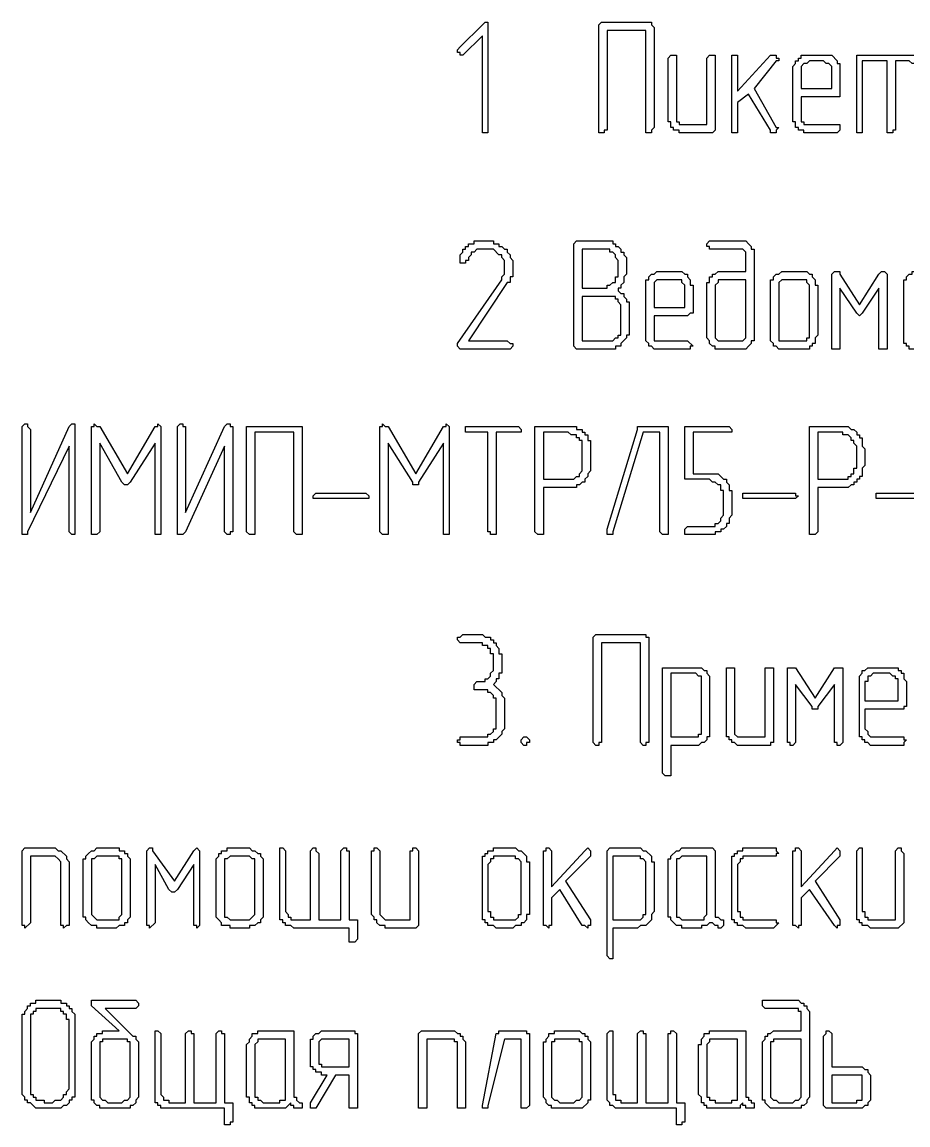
# Model space of a CAD drawing. Header units: millimetres. Extents: x 1 to 1188, y 1 to 840.
# Drawn here: x 1006.8 to 1027.09, y 73.35 to 98.62 of the extents above; entities that cross this region are included whole.
import ezdxf

# ---------------------------------------------------------------- set-up
doc = ezdxf.new("R2010")
doc.units = ezdxf.units.MM
doc.layers.add('GEOMETRY', color=7, linetype='Continuous')

msp = doc.modelspace()

# ---------------------------------------------------------------- linework, layer by layer
at = {"layer": 'GEOMETRY'}
for points in [[(1017.468, 96.209), (1017.468, 96.082), (1017.341, 96.082), (1017.341, 98.305), (1016.896, 97.86), (1016.832, 97.86), (1016.832, 97.923), (1016.769, 97.923), (1016.769, 97.988), (1016.832, 98.052), (1017.341, 98.559), (1017.404, 98.622), (1017.468, 98.622)], [(1021.278, 96.209), (1021.214, 96.146), (1021.214, 96.082), (1021.088, 96.082), (1021.088, 98.432), (1020.198, 98.432), (1020.198, 96.146), (1020.134, 96.146), (1020.134, 96.082), (1020.007, 96.082), (1020.007, 98.559), (1020.071, 98.622), (1021.214, 98.622), (1021.214, 98.559), (1021.278, 98.495)], [(1022.675, 96.209), (1022.675, 96.146), (1022.61, 96.082), (1021.848, 96.082), (1021.848, 96.146), (1021.722, 96.146), (1021.722, 96.209), (1021.658, 96.209), (1021.658, 96.336), (1021.595, 96.336), (1021.595, 97.797), (1021.658, 97.86), (1021.785, 97.86), (1021.785, 96.336), (1021.848, 96.336), (1021.848, 96.273), (1022.484, 96.273), (1022.484, 97.797), (1022.547, 97.86), (1022.675, 97.86)], [(1023.564, 97.098), (1024.071, 96.209), (1024.135, 96.209), (1024.071, 96.146), (1024.071, 96.082), (1023.944, 96.082), (1023.944, 96.146), (1023.436, 96.971), (1023.182, 96.781), (1023.182, 96.082), (1023.056, 96.082), (1023.056, 97.86), (1023.182, 97.86), (1023.182, 97.035), (1023.944, 97.86), (1024.071, 97.86), (1024.071, 97.797), (1024.135, 97.797), (1024.135, 97.733), (1024.071, 97.733)], [(1024.643, 96.908), (1024.643, 96.336), (1024.706, 96.336), (1024.706, 96.273), (1025.532, 96.273), (1025.532, 96.146), (1025.469, 96.082), (1024.706, 96.082), (1024.706, 96.146), (1024.58, 96.146), (1024.58, 96.209), (1024.516, 96.209), (1024.516, 96.336), (1024.453, 96.336), (1024.453, 97.606), (1024.516, 97.67), (1024.516, 97.733), (1024.58, 97.733), (1024.58, 97.797), (1024.643, 97.797), (1024.643, 97.86), (1025.342, 97.86), (1025.469, 97.733), (1025.469, 97.67), (1025.532, 97.67), (1025.532, 96.908)], [(1026.611, 97.733), (1026.04, 97.733), (1026.04, 96.082), (1025.914, 96.082), (1025.914, 97.86), (1027.31, 97.86), (1027.373, 97.797), (1027.438, 97.733), (1027.438, 97.67), (1027.501, 97.67), (1027.501, 96.082), (1027.373, 96.082), (1027.31, 96.146), (1027.31, 97.606), (1027.246, 97.67), (1027.183, 97.67), (1027.119, 97.733), (1026.802, 97.733), (1026.802, 96.146), (1026.739, 96.146), (1026.739, 96.082), (1026.611, 96.082)], [(1024.643, 97.098), (1025.342, 97.098), (1025.342, 97.606), (1025.278, 97.67), (1025.215, 97.67), (1025.152, 97.733), (1024.833, 97.733), (1024.77, 97.67), (1024.706, 97.67), (1024.643, 97.606)], [(1017.913, 91.13), (1016.832, 91.13), (1016.769, 91.193), (1016.769, 91.256), (1017.785, 92.717), (1017.785, 92.781), (1017.848, 92.844), (1017.848, 93.161), (1017.785, 93.226), (1017.785, 93.289), (1017.721, 93.289), (1017.594, 93.416), (1017.214, 93.416), (1017.151, 93.352), (1017.086, 93.352), (1017.086, 93.289), (1017.023, 93.226), (1017.023, 93.161), (1016.959, 93.161), (1016.959, 93.098), (1016.832, 93.098), (1016.832, 93.289), (1016.896, 93.352), (1016.896, 93.416), (1016.959, 93.416), (1016.959, 93.479), (1017.023, 93.479), (1017.023, 93.543), (1017.151, 93.543), (1017.151, 93.606), (1017.594, 93.606), (1017.594, 93.543), (1017.721, 93.543), (1017.721, 93.479), (1017.785, 93.479), (1017.848, 93.416), (1017.913, 93.416), (1017.913, 93.352), (1017.976, 93.289), (1017.976, 93.226), (1018.039, 93.161), (1018.039, 92.781), (1017.976, 92.781), (1017.976, 92.654), (1017.913, 92.654), (1017.023, 91.32), (1017.913, 91.32), (1017.976, 91.256), (1018.039, 91.256), (1018.039, 91.193), (1017.976, 91.13)], [(1019.564, 91.13), (1019.5, 91.13), (1019.435, 91.193), (1019.435, 93.543), (1019.5, 93.606), (1020.326, 93.606), (1020.326, 93.543), (1020.389, 93.543), (1020.389, 93.479), (1020.452, 93.479), (1020.516, 93.416), (1020.516, 93.352), (1020.579, 93.352), (1020.579, 93.289), (1020.643, 93.226), (1020.643, 92.844), (1020.579, 92.781), (1020.579, 92.654), (1020.516, 92.59), (1020.516, 92.527), (1020.452, 92.527), (1020.452, 92.464), (1020.516, 92.4), (1020.579, 92.4), (1020.579, 92.335), (1020.643, 92.272), (1020.643, 92.209), (1020.706, 92.209), (1020.706, 91.447), (1020.643, 91.447), (1020.643, 91.383), (1020.516, 91.256), (1020.516, 91.193), (1020.389, 91.193), (1020.389, 91.13)], [(1023.373, 92.907), (1023.373, 93.352), (1023.309, 93.416), (1022.547, 93.416), (1022.547, 93.479), (1022.484, 93.479), (1022.484, 93.543), (1022.547, 93.606), (1023.373, 93.606), (1023.436, 93.543), (1023.501, 93.479), (1023.501, 93.416), (1023.564, 93.416), (1023.564, 91.32), (1023.501, 91.32), (1023.501, 91.256), (1023.436, 91.193), (1023.373, 91.13), (1022.675, 91.13), (1022.675, 91.193), (1022.61, 91.193), (1022.547, 91.256), (1022.547, 91.32), (1022.484, 91.383), (1022.484, 92.654), (1022.547, 92.654), (1022.547, 92.781), (1022.61, 92.781), (1022.61, 92.844), (1022.675, 92.844), (1022.739, 92.907)], [(1019.627, 92.527), (1020.198, 92.527), (1020.198, 92.59), (1020.261, 92.59), (1020.326, 92.654), (1020.389, 92.654), (1020.389, 92.781), (1020.452, 92.781), (1020.452, 93.161), (1020.389, 93.226), (1020.389, 93.289), (1020.326, 93.352), (1020.261, 93.352), (1020.261, 93.416), (1019.627, 93.416)], [(1021.278, 91.892), (1021.278, 91.32), (1022.04, 91.32), (1022.167, 91.193), (1022.103, 91.193), (1022.103, 91.13), (1021.278, 91.13), (1021.214, 91.193), (1021.151, 91.193), (1021.151, 91.256), (1021.088, 91.32), (1021.088, 92.717), (1021.151, 92.717), (1021.151, 92.781), (1021.214, 92.844), (1021.278, 92.844), (1021.341, 92.907), (1021.913, 92.907), (1021.977, 92.844), (1022.04, 92.844), (1022.04, 92.781), (1022.103, 92.717), (1022.103, 92.59), (1022.167, 92.59), (1022.167, 91.955), (1022.103, 91.955), (1022.04, 91.892)], [(1025.023, 91.447), (1024.96, 91.383), (1024.96, 91.256), (1024.897, 91.256), (1024.897, 91.193), (1024.833, 91.193), (1024.833, 91.13), (1024.135, 91.13), (1024.071, 91.193), (1024.008, 91.193), (1024.008, 91.256), (1023.944, 91.32), (1023.944, 92.717), (1024.008, 92.717), (1024.008, 92.781), (1024.071, 92.844), (1024.135, 92.844), (1024.198, 92.907), (1024.77, 92.907), (1024.833, 92.844), (1024.897, 92.844), (1024.897, 92.781), (1024.96, 92.717), (1024.96, 92.59), (1025.023, 92.59)], [(1026.611, 91.193), (1026.611, 91.13), (1026.421, 91.13), (1026.421, 92.527), (1026.04, 91.955), (1025.977, 91.892), (1025.914, 91.955), (1025.532, 92.527), (1025.532, 91.13), (1025.342, 91.13), (1025.342, 92.844), (1025.405, 92.907), (1025.532, 92.907), (1025.532, 92.844), (1025.977, 92.145), (1026.421, 92.844), (1026.484, 92.907), (1026.548, 92.907), (1026.611, 92.844)], [(1028.008, 91.447), (1028.008, 91.32), (1027.945, 91.256), (1027.945, 91.193), (1027.881, 91.193), (1027.818, 91.13), (1027.119, 91.13), (1027.119, 91.193), (1027.056, 91.193), (1027.056, 91.256), (1026.993, 91.256), (1026.993, 92.717), (1027.056, 92.717), (1027.056, 92.781), (1027.119, 92.844), (1027.183, 92.844), (1027.183, 92.907), (1027.818, 92.907), (1027.818, 92.844), (1027.881, 92.844), (1027.945, 92.781), (1027.945, 92.717), (1028.008, 92.717)], [(1021.278, 92.082), (1021.977, 92.082), (1021.977, 92.59), (1021.913, 92.654), (1021.913, 92.717), (1021.341, 92.717), (1021.278, 92.654)], [(1023.373, 92.717), (1022.739, 92.717), (1022.739, 92.654), (1022.675, 92.59), (1022.675, 91.383), (1022.739, 91.32), (1023.309, 91.32), (1023.373, 91.383)], [(1024.833, 91.447), (1024.833, 92.59), (1024.77, 92.654), (1024.77, 92.717), (1024.198, 92.717), (1024.135, 92.654), (1024.135, 91.32), (1024.77, 91.32), (1024.77, 91.383), (1024.833, 91.383)], [(1019.627, 91.32), (1020.326, 91.32), (1020.389, 91.383), (1020.452, 91.383), (1020.452, 91.447), (1020.516, 91.447), (1020.516, 92.145), (1020.452, 92.209), (1020.452, 92.272), (1020.389, 92.272), (1020.389, 92.335), (1019.627, 92.335)], [(1008.006, 87.002), (1008.006, 86.876), (1007.943, 86.876), (1007.879, 86.939), (1007.879, 88.907), (1006.927, 86.939), (1006.927, 86.876), (1006.8, 86.876), (1006.8, 89.352), (1006.864, 89.415), (1006.927, 89.415), (1006.927, 89.352), (1006.99, 89.289), (1006.99, 87.383), (1007.879, 89.352), (1007.943, 89.415), (1008.006, 89.415)], [(1009.975, 86.939), (1009.975, 86.876), (1009.847, 86.876), (1009.847, 88.97), (1009.277, 88.081), (1009.213, 88.018), (1009.148, 88.018), (1009.085, 88.081), (1008.578, 88.97), (1008.578, 86.939), (1008.514, 86.876), (1008.388, 86.876), (1008.388, 89.352), (1008.451, 89.352), (1008.451, 89.415), (1008.514, 89.352), (1008.578, 89.352), (1009.213, 88.272), (1009.847, 89.352), (1009.91, 89.352), (1009.91, 89.415), (1009.975, 89.352)], [(1011.626, 87.002), (1011.626, 86.939), (1011.563, 86.939), (1011.563, 86.876), (1011.498, 86.876), (1011.435, 86.939), (1011.435, 88.907), (1010.546, 86.939), (1010.482, 86.876), (1010.356, 86.876), (1010.356, 89.352), (1010.419, 89.415), (1010.482, 89.415), (1010.482, 89.352), (1010.546, 89.352), (1010.546, 87.383), (1011.435, 89.352), (1011.498, 89.415), (1011.563, 89.415), (1011.563, 89.352), (1011.626, 89.352)], [(1013.214, 86.939), (1013.214, 86.876), (1013.085, 86.876), (1013.022, 86.939), (1013.022, 89.225), (1012.133, 89.225), (1012.133, 86.876), (1012.006, 86.876), (1011.943, 86.939), (1011.943, 89.352), (1013.214, 89.352)], [(1016.579, 86.939), (1016.579, 86.876), (1016.452, 86.876), (1016.452, 88.97), (1015.88, 88.081), (1015.88, 88.018), (1015.753, 88.018), (1015.753, 88.081), (1015.181, 88.97), (1015.181, 86.876), (1015.055, 86.876), (1014.991, 86.939), (1014.991, 89.352), (1015.055, 89.352), (1015.055, 89.415), (1015.118, 89.352), (1015.181, 89.352), (1015.817, 88.272), (1016.452, 89.352), (1016.515, 89.352), (1016.515, 89.415), (1016.579, 89.352)], [(1017.468, 89.225), (1016.959, 89.225), (1016.959, 89.352), (1018.166, 89.352), (1018.23, 89.289), (1018.23, 89.225), (1017.658, 89.225), (1017.658, 86.876), (1017.531, 86.876), (1017.531, 86.939), (1017.468, 86.939)], [(1018.738, 87.955), (1018.738, 86.876), (1018.61, 86.876), (1018.547, 86.939), (1018.547, 89.352), (1019.5, 89.352), (1019.5, 89.289), (1019.627, 89.289), (1019.627, 89.225), (1019.69, 89.225), (1019.69, 89.16), (1019.754, 89.16), (1019.754, 89.034), (1019.817, 89.034), (1019.817, 88.335), (1019.754, 88.272), (1019.754, 88.208), (1019.69, 88.145), (1019.69, 88.081), (1019.627, 88.081), (1019.564, 88.018), (1019.5, 88.018), (1019.5, 87.955)], [(1018.738, 88.145), (1019.435, 88.145), (1019.5, 88.208), (1019.564, 88.208), (1019.564, 88.272), (1019.627, 88.335), (1019.627, 89.034), (1019.564, 89.034), (1019.564, 89.097), (1019.5, 89.097), (1019.5, 89.16), (1019.372, 89.16), (1019.309, 89.225), (1018.738, 89.225)], [(1021.595, 86.939), (1021.595, 86.876), (1021.468, 86.876), (1021.405, 86.939), (1021.405, 89.225), (1021.023, 89.225), (1020.326, 86.939), (1020.326, 86.876), (1020.198, 86.876), (1020.198, 87.002), (1020.896, 89.289), (1020.896, 89.352), (1021.595, 89.352)], [(1023.056, 87.383), (1023.056, 87.319), (1022.992, 87.256), (1022.992, 87.129), (1022.929, 87.129), (1022.929, 87.066), (1022.865, 87.002), (1022.802, 87.002), (1022.802, 86.939), (1022.675, 86.939), (1022.675, 86.876), (1021.977, 86.876), (1021.977, 87.002), (1022.04, 87.066), (1022.675, 87.066), (1022.675, 87.129), (1022.739, 87.129), (1022.802, 87.193), (1022.802, 87.256), (1022.865, 87.319), (1022.865, 87.891), (1022.802, 87.891), (1022.802, 88.018), (1022.739, 88.018), (1022.675, 88.081), (1022.61, 88.081), (1022.547, 88.145), (1021.977, 88.145), (1021.977, 89.352), (1022.992, 89.352), (1023.056, 89.289), (1023.056, 89.225), (1022.167, 89.225), (1022.167, 88.272), (1022.739, 88.272), (1022.865, 88.145), (1022.929, 88.145), (1022.929, 88.081), (1022.992, 88.018), (1022.992, 87.891), (1023.056, 87.891)], [(1025.023, 87.955), (1025.023, 86.939), (1024.96, 86.876), (1024.833, 86.876), (1024.833, 89.352), (1025.722, 89.352), (1025.785, 89.289), (1025.85, 89.289), (1025.914, 89.225), (1025.914, 89.16), (1025.977, 89.16), (1025.977, 89.097), (1026.04, 89.097), (1026.04, 88.907), (1026.104, 88.844), (1026.104, 88.463), (1026.04, 88.398), (1026.04, 88.208), (1025.977, 88.208), (1025.977, 88.145), (1025.914, 88.145), (1025.914, 88.081), (1025.85, 88.081), (1025.85, 88.018), (1025.785, 88.018), (1025.722, 87.955)], [(1025.023, 88.145), (1025.722, 88.145), (1025.722, 88.208), (1025.785, 88.208), (1025.785, 88.272), (1025.85, 88.272), (1025.85, 88.398), (1025.914, 88.398), (1025.914, 88.907), (1025.85, 88.97), (1025.85, 89.034), (1025.785, 89.034), (1025.785, 89.097), (1025.722, 89.16), (1025.595, 89.16), (1025.595, 89.225), (1025.023, 89.225)], [(1014.61, 87.701), (1013.467, 87.701), (1013.467, 87.764), (1013.531, 87.828), (1014.673, 87.828), (1014.738, 87.764), (1014.738, 87.701)], [(1024.453, 87.701), (1023.309, 87.701), (1023.309, 87.828), (1024.516, 87.828), (1024.516, 87.764), (1024.58, 87.764), (1024.516, 87.701)], [(1027.501, 87.701), (1026.357, 87.701), (1026.357, 87.828), (1027.564, 87.828), (1027.564, 87.701)], [(1017.594, 83.446), (1017.785, 83.256), (1017.785, 83.192), (1017.848, 83.129), (1017.848, 82.43), (1017.785, 82.367), (1017.785, 82.303), (1017.658, 82.177), (1017.594, 82.177), (1017.594, 82.113), (1017.468, 82.113), (1017.468, 82.048), (1016.832, 82.048), (1016.832, 82.113), (1016.769, 82.113), (1016.769, 82.177), (1016.832, 82.177), (1016.832, 82.24), (1017.468, 82.24), (1017.468, 82.303), (1017.531, 82.303), (1017.594, 82.367), (1017.594, 82.43), (1017.658, 82.43), (1017.658, 83.129), (1017.594, 83.129), (1017.594, 83.192), (1017.531, 83.256), (1017.468, 83.256), (1017.468, 83.319), (1017.151, 83.319), (1017.151, 83.446), (1017.214, 83.509), (1017.404, 83.509), (1017.404, 83.573), (1017.468, 83.573), (1017.531, 83.636), (1017.531, 83.701), (1017.594, 83.764), (1017.594, 84.144), (1017.531, 84.144), (1017.531, 84.271), (1017.468, 84.271), (1017.468, 84.335), (1017.341, 84.335), (1017.341, 84.398), (1016.832, 84.398), (1016.769, 84.463), (1016.769, 84.526), (1016.832, 84.526), (1016.896, 84.589), (1017.341, 84.589), (1017.404, 84.526), (1017.531, 84.526), (1017.531, 84.463), (1017.594, 84.463), (1017.594, 84.398), (1017.658, 84.398), (1017.658, 84.335), (1017.721, 84.271), (1017.721, 84.144), (1017.785, 84.144), (1017.785, 83.701), (1017.721, 83.701), (1017.721, 83.573), (1017.658, 83.573), (1017.658, 83.509)], [(1021.151, 82.177), (1021.151, 82.113), (1021.088, 82.113), (1021.088, 82.048), (1021.023, 82.048), (1020.96, 82.113), (1020.96, 84.398), (1020.071, 84.398), (1020.071, 82.113), (1020.007, 82.113), (1020.007, 82.048), (1019.944, 82.048), (1019.881, 82.113), (1019.881, 84.526), (1019.944, 84.589), (1021.088, 84.589), (1021.088, 84.526), (1021.151, 84.526)], [(1021.658, 82.048), (1021.658, 81.351), (1021.531, 81.351), (1021.468, 81.414), (1021.468, 83.827), (1022.357, 83.827), (1022.42, 83.764), (1022.484, 83.764), (1022.484, 83.701), (1022.547, 83.636), (1022.547, 82.24), (1022.484, 82.24), (1022.484, 82.177), (1022.42, 82.113), (1022.357, 82.113), (1022.294, 82.048)], [(1021.658, 82.24), (1022.294, 82.24), (1022.294, 82.303), (1022.357, 82.303), (1022.357, 83.636), (1022.294, 83.636), (1022.23, 83.701), (1021.658, 83.701)], [(1024.008, 82.177), (1024.008, 82.113), (1023.944, 82.113), (1023.944, 82.048), (1023.182, 82.048), (1023.119, 82.113), (1023.056, 82.113), (1023.056, 82.177), (1022.992, 82.177), (1022.992, 82.24), (1022.929, 82.24), (1022.929, 83.827), (1023.119, 83.827), (1023.119, 82.303), (1023.182, 82.24), (1023.818, 82.24), (1023.818, 83.827), (1024.008, 83.827)], [(1025.595, 82.177), (1025.595, 82.113), (1025.532, 82.048), (1025.469, 82.048), (1025.469, 82.113), (1025.405, 82.113), (1025.405, 83.446), (1025.023, 82.939), (1025.023, 82.875), (1024.897, 82.875), (1024.897, 82.939), (1024.516, 83.446), (1024.516, 82.113), (1024.453, 82.048), (1024.389, 82.048), (1024.389, 82.113), (1024.326, 82.113), (1024.326, 83.827), (1024.516, 83.827), (1024.96, 83.129), (1025.405, 83.827), (1025.595, 83.827)], [(1026.104, 82.875), (1026.104, 82.43), (1026.167, 82.367), (1026.167, 82.303), (1026.231, 82.24), (1026.993, 82.24), (1026.993, 82.177), (1027.056, 82.177), (1026.993, 82.113), (1026.993, 82.048), (1026.231, 82.048), (1026.167, 82.113), (1026.104, 82.113), (1026.104, 82.177), (1026.04, 82.177), (1026.04, 82.24), (1025.977, 82.24), (1025.977, 83.636), (1026.04, 83.701), (1026.04, 83.764), (1026.104, 83.764), (1026.167, 83.827), (1026.866, 83.827), (1026.866, 83.764), (1026.929, 83.764), (1026.929, 83.701), (1026.993, 83.701), (1026.993, 83.573), (1027.056, 83.509), (1027.056, 82.939), (1026.993, 82.939), (1026.993, 82.875)], [(1026.104, 83.065), (1026.866, 83.065), (1026.866, 83.573), (1026.802, 83.573), (1026.802, 83.636), (1026.739, 83.636), (1026.676, 83.701), (1026.294, 83.701), (1026.231, 83.636), (1026.167, 83.636), (1026.167, 83.509), (1026.104, 83.509)], [(1018.293, 82.24), (1018.356, 82.24), (1018.42, 82.177), (1018.42, 82.113), (1018.356, 82.113), (1018.356, 82.048), (1018.293, 82.048), (1018.23, 82.113), (1018.23, 82.177)], [(1007.879, 77.985), (1007.879, 77.921), (1007.816, 77.921), (1007.752, 77.858), (1007.752, 77.921), (1007.689, 77.921), (1007.689, 79.382), (1007.626, 79.445), (1007.561, 79.509), (1006.99, 79.509), (1006.99, 77.985), (1006.864, 77.858), (1006.864, 77.921), (1006.8, 77.921), (1006.8, 79.635), (1006.864, 79.7), (1007.561, 79.7), (1007.626, 79.635), (1007.689, 79.635), (1007.816, 79.509), (1007.816, 79.445), (1007.879, 79.382)], [(1009.277, 78.239), (1009.277, 78.113), (1009.213, 78.048), (1009.213, 77.985), (1009.148, 77.985), (1009.148, 77.921), (1009.022, 77.921), (1008.958, 77.858), (1008.514, 77.858), (1008.514, 77.921), (1008.388, 77.921), (1008.323, 77.985), (1008.26, 78.048), (1008.26, 78.113), (1008.196, 78.113), (1008.196, 79.445), (1008.26, 79.445), (1008.26, 79.509), (1008.323, 79.572), (1008.388, 79.635), (1008.451, 79.635), (1008.514, 79.7), (1009.022, 79.7), (1009.022, 79.635), (1009.148, 79.635), (1009.148, 79.572), (1009.213, 79.572), (1009.213, 79.509), (1009.277, 79.445)], [(1010.864, 77.985), (1010.864, 77.921), (1010.801, 77.858), (1010.801, 77.921), (1010.736, 77.921), (1010.736, 79.319), (1010.356, 78.747), (1010.292, 78.683), (1010.229, 78.683), (1010.165, 78.747), (1009.847, 79.319), (1009.847, 77.985), (1009.72, 77.858), (1009.72, 77.921), (1009.657, 77.921), (1009.657, 79.635), (1009.72, 79.7), (1009.784, 79.7), (1009.784, 79.635), (1010.292, 78.938), (1010.736, 79.635), (1010.801, 79.7), (1010.864, 79.635)], [(1012.323, 78.239), (1012.323, 78.113), (1012.26, 78.048), (1012.26, 77.985), (1012.197, 77.985), (1012.133, 77.921), (1012.006, 77.921), (1012.006, 77.858), (1011.563, 77.858), (1011.563, 77.921), (1011.371, 77.921), (1011.371, 77.985), (1011.308, 78.048), (1011.244, 78.113), (1011.244, 79.445), (1011.308, 79.509), (1011.308, 79.572), (1011.371, 79.572), (1011.371, 79.635), (1011.498, 79.635), (1011.498, 79.7), (1012.006, 79.7), (1012.07, 79.635), (1012.133, 79.635), (1012.197, 79.572), (1012.26, 79.572), (1012.26, 79.509), (1012.323, 79.445)], [(1013.404, 78.048), (1013.404, 79.635), (1013.467, 79.7), (1013.531, 79.7), (1013.531, 79.635), (1013.594, 79.572), (1013.594, 78.048), (1014.102, 78.048), (1014.102, 79.635), (1014.166, 79.7), (1014.229, 79.7), (1014.229, 79.635), (1014.293, 79.635), (1014.293, 78.048), (1014.483, 78.048), (1014.483, 77.604), (1014.419, 77.541), (1014.293, 77.541), (1014.293, 77.858), (1013.022, 77.858), (1012.959, 77.921), (1012.832, 77.921), (1012.832, 77.985), (1012.769, 77.985), (1012.769, 78.048), (1012.705, 78.048), (1012.705, 79.7), (1012.769, 79.7), (1012.832, 79.635), (1012.832, 78.239), (1012.895, 78.176), (1012.895, 78.113), (1012.959, 78.113), (1012.959, 78.048)], [(1015.88, 77.985), (1015.88, 77.921), (1015.817, 77.858), (1015.118, 77.858), (1015.118, 77.921), (1014.991, 77.921), (1014.928, 77.985), (1014.928, 78.048), (1014.864, 78.048), (1014.864, 78.113), (1014.801, 78.176), (1014.801, 79.635), (1014.864, 79.635), (1014.864, 79.7), (1014.928, 79.7), (1014.991, 79.635), (1014.991, 78.176), (1015.055, 78.113), (1015.118, 78.048), (1015.69, 78.048), (1015.69, 79.635), (1015.753, 79.635), (1015.753, 79.7), (1015.817, 79.7), (1015.88, 79.635)], [(1018.42, 78.239), (1018.42, 78.176), (1018.356, 78.176), (1018.356, 78.048), (1018.293, 77.985), (1018.23, 77.985), (1018.23, 77.921), (1018.103, 77.921), (1018.039, 77.858), (1017.658, 77.858), (1017.594, 77.921), (1017.468, 77.921), (1017.468, 77.985), (1017.404, 77.985), (1017.404, 78.048), (1017.341, 78.048), (1017.341, 79.509), (1017.404, 79.509), (1017.404, 79.572), (1017.468, 79.572), (1017.468, 79.635), (1017.594, 79.635), (1017.594, 79.7), (1018.103, 79.7), (1018.166, 79.635), (1018.23, 79.635), (1018.356, 79.509), (1018.356, 79.382), (1018.42, 79.382)], [(1019.245, 78.938), (1019.817, 78.048), (1019.817, 77.921), (1019.754, 77.921), (1019.754, 77.858), (1019.69, 77.921), (1019.627, 77.921), (1019.119, 78.747), (1018.928, 78.556), (1018.928, 77.921), (1018.865, 77.921), (1018.865, 77.858), (1018.802, 77.921), (1018.738, 77.921), (1018.738, 79.635), (1018.802, 79.635), (1018.802, 79.7), (1018.865, 79.7), (1018.928, 79.635), (1018.928, 78.81), (1019.69, 79.635), (1019.754, 79.7), (1019.817, 79.635), (1019.817, 79.509)], [(1020.326, 77.858), (1020.326, 77.159), (1020.261, 77.159), (1020.198, 77.223), (1020.198, 79.635), (1020.261, 79.7), (1020.96, 79.7), (1021.023, 79.635), (1021.088, 79.635), (1021.214, 79.509), (1021.214, 79.382), (1021.278, 79.382), (1021.278, 78.239), (1021.214, 78.176), (1021.214, 78.048), (1021.088, 77.921), (1020.96, 77.921), (1020.896, 77.858)], [(1022.802, 78.048), (1022.865, 78.048), (1022.865, 77.921), (1022.802, 77.858), (1022.739, 77.858), (1022.739, 77.921), (1022.675, 77.921), (1022.61, 77.985), (1022.547, 77.985), (1022.484, 77.921), (1022.357, 77.921), (1022.357, 77.858), (1021.913, 77.858), (1021.913, 77.921), (1021.785, 77.921), (1021.658, 78.048), (1021.658, 78.113), (1021.595, 78.113), (1021.595, 79.445), (1021.658, 79.445), (1021.658, 79.509), (1021.785, 79.635), (1021.848, 79.635), (1021.913, 79.7), (1022.61, 79.7), (1022.675, 79.635), (1022.675, 78.113), (1022.739, 78.113)], [(1024.008, 77.858), (1023.373, 77.858), (1023.309, 77.921), (1023.182, 77.921), (1023.182, 77.985), (1023.119, 77.985), (1023.119, 78.048), (1023.056, 78.048), (1023.056, 79.509), (1023.119, 79.509), (1023.119, 79.572), (1023.182, 79.572), (1023.182, 79.635), (1023.309, 79.635), (1023.309, 79.7), (1024.071, 79.7), (1024.071, 79.635), (1024.135, 79.572), (1024.071, 79.572), (1024.071, 79.509), (1023.309, 79.509), (1023.309, 79.445), (1023.246, 79.445), (1023.246, 79.382), (1023.182, 79.319), (1023.182, 78.239), (1023.246, 78.239), (1023.246, 78.113), (1023.309, 78.113), (1023.309, 78.048), (1024.071, 78.048), (1024.071, 77.985), (1024.135, 77.985)], [(1024.96, 78.938), (1025.532, 78.048), (1025.532, 77.921), (1025.469, 77.921), (1025.469, 77.858), (1025.405, 77.921), (1024.833, 78.747), (1024.643, 78.556), (1024.643, 77.921), (1024.58, 77.921), (1024.58, 77.858), (1024.516, 77.921), (1024.453, 77.921), (1024.453, 79.635), (1024.516, 79.635), (1024.516, 79.7), (1024.58, 79.7), (1024.643, 79.635), (1024.643, 78.81), (1025.405, 79.635), (1025.469, 79.7), (1025.532, 79.635), (1025.532, 79.509)], [(1026.993, 77.985), (1026.866, 77.858), (1026.231, 77.858), (1026.167, 77.921), (1026.04, 77.921), (1026.04, 77.985), (1025.977, 77.985), (1025.977, 78.048), (1025.914, 78.048), (1025.914, 79.635), (1025.977, 79.7), (1026.04, 79.7), (1026.04, 78.239), (1026.104, 78.239), (1026.104, 78.113), (1026.167, 78.113), (1026.167, 78.048), (1026.802, 78.048), (1026.802, 79.635), (1026.866, 79.7), (1026.929, 79.7), (1026.929, 79.635), (1026.993, 79.572)], [(1009.085, 78.239), (1009.085, 79.445), (1009.022, 79.445), (1009.022, 79.509), (1008.514, 79.509), (1008.451, 79.445), (1008.388, 79.445), (1008.388, 78.176), (1008.451, 78.113), (1008.514, 78.048), (1009.022, 78.048), (1009.022, 78.113), (1009.085, 78.176)], [(1012.133, 78.239), (1012.133, 79.445), (1012.07, 79.445), (1012.006, 79.509), (1011.563, 79.509), (1011.498, 79.445), (1011.435, 79.445), (1011.435, 78.113), (1011.498, 78.113), (1011.563, 78.048), (1012.006, 78.048), (1012.07, 78.113), (1012.133, 78.176)], [(1018.23, 78.239), (1018.23, 79.382), (1018.166, 79.445), (1018.103, 79.445), (1018.103, 79.509), (1017.594, 79.509), (1017.594, 79.445), (1017.531, 79.445), (1017.531, 79.382), (1017.468, 79.319), (1017.468, 78.239), (1017.531, 78.239), (1017.531, 78.113), (1017.594, 78.113), (1017.594, 78.048), (1018.103, 78.048), (1018.166, 78.113), (1018.166, 78.176), (1018.23, 78.176)], [(1020.326, 78.048), (1020.96, 78.048), (1021.023, 78.113), (1021.023, 78.176), (1021.088, 78.176), (1021.088, 79.382), (1021.023, 79.445), (1020.96, 79.445), (1020.96, 79.509), (1020.326, 79.509)], [(1022.484, 78.239), (1022.484, 79.509), (1021.913, 79.509), (1021.848, 79.445), (1021.785, 79.445), (1021.785, 78.113), (1021.848, 78.113), (1021.913, 78.048), (1022.42, 78.048), (1022.42, 78.113), (1022.484, 78.176)], [(1008.006, 74.239), (1008.006, 73.984), (1007.943, 73.984), (1007.943, 73.921), (1007.879, 73.921), (1007.879, 73.857), (1007.816, 73.794), (1007.752, 73.794), (1007.689, 73.731), (1007.117, 73.731), (1006.99, 73.857), (1006.927, 73.857), (1006.927, 73.921), (1006.864, 73.921), (1006.864, 73.984), (1006.8, 74.048), (1006.8, 75.89), (1006.864, 75.89), (1006.864, 75.953), (1006.927, 76.017), (1006.927, 76.08), (1006.99, 76.08), (1006.99, 76.144), (1007.117, 76.144), (1007.117, 76.207), (1007.689, 76.207), (1007.689, 76.144), (1007.816, 76.144), (1007.816, 76.08), (1007.879, 76.08), (1007.879, 76.017), (1007.943, 76.017), (1007.943, 75.953), (1008.006, 75.89)], [(1009.34, 75.381), (1009.403, 75.381), (1009.403, 75.318), (1009.467, 75.255), (1009.467, 73.984), (1009.403, 73.921), (1009.403, 73.857), (1009.34, 73.794), (1009.277, 73.794), (1009.277, 73.731), (1008.578, 73.731), (1008.578, 73.794), (1008.514, 73.794), (1008.451, 73.857), (1008.451, 73.921), (1008.388, 73.921), (1008.388, 75.255), (1008.451, 75.318), (1008.451, 75.381), (1008.514, 75.381), (1008.514, 75.445), (1008.641, 75.445), (1008.641, 75.508), (1009.022, 75.508), (1008.388, 76.08), (1008.388, 76.207), (1009.403, 76.207), (1009.467, 76.144), (1009.467, 76.08), (1009.403, 76.017), (1008.705, 76.017)], [(1024.643, 75.508), (1024.643, 75.953), (1024.58, 75.953), (1024.58, 76.017), (1023.818, 76.017), (1023.754, 76.08), (1023.754, 76.207), (1024.58, 76.207), (1024.643, 76.144), (1024.706, 76.144), (1024.706, 76.08), (1024.77, 76.08), (1024.77, 76.017), (1024.833, 75.953), (1024.833, 73.984), (1024.77, 73.921), (1024.77, 73.857), (1024.706, 73.794), (1024.643, 73.794), (1024.643, 73.731), (1023.944, 73.731), (1023.818, 73.857), (1023.818, 73.921), (1023.754, 73.921), (1023.754, 75.255), (1023.818, 75.318), (1023.818, 75.381), (1023.881, 75.381), (1023.881, 75.445), (1023.944, 75.445), (1024.008, 75.508)], [(1007.879, 74.239), (1007.879, 75.763), (1007.816, 75.763), (1007.816, 75.89), (1007.752, 75.89), (1007.752, 75.953), (1007.689, 75.953), (1007.689, 76.017), (1007.117, 76.017), (1007.117, 75.953), (1007.054, 75.953), (1007.054, 75.89), (1006.99, 75.89), (1006.99, 74.048), (1007.054, 74.048), (1007.054, 73.984), (1007.117, 73.984), (1007.117, 73.921), (1007.307, 73.921), (1007.307, 73.857), (1007.498, 73.857), (1007.561, 73.921), (1007.689, 73.921), (1007.752, 73.984), (1007.752, 74.048), (1007.816, 74.048), (1007.816, 74.111), (1007.879, 74.176)], [(1009.277, 74.048), (1009.277, 75.255), (1009.213, 75.255), (1009.213, 75.318), (1008.641, 75.318), (1008.641, 75.255), (1008.578, 75.255), (1008.578, 73.984), (1008.641, 73.921), (1008.705, 73.921), (1008.768, 73.857), (1009.085, 73.857), (1009.148, 73.921), (1009.213, 73.921), (1009.277, 73.984)], [(1010.546, 73.857), (1010.546, 75.445), (1010.609, 75.508), (1010.673, 75.508), (1010.673, 75.445), (1010.736, 75.445), (1010.736, 73.857), (1011.244, 73.857), (1011.244, 75.445), (1011.308, 75.508), (1011.371, 75.508), (1011.371, 75.445), (1011.435, 75.445), (1011.435, 73.857), (1011.626, 73.857), (1011.626, 73.414), (1011.563, 73.414), (1011.563, 73.35), (1011.435, 73.35), (1011.435, 73.731), (1009.975, 73.731), (1009.975, 73.794), (1009.91, 73.794), (1009.91, 73.857), (1009.847, 73.857), (1009.847, 75.508), (1009.91, 75.508), (1009.975, 75.445), (1009.975, 74.048), (1010.039, 73.984), (1010.039, 73.921), (1010.165, 73.921), (1010.165, 73.857)], [(1013.15, 73.857), (1013.214, 73.857), (1013.214, 73.731), (1013.022, 73.731), (1013.022, 73.794), (1012.959, 73.794), (1012.959, 73.857), (1012.832, 73.731), (1012.133, 73.731), (1012.133, 73.794), (1012.07, 73.794), (1012.07, 73.857), (1012.006, 73.857), (1012.006, 73.984), (1011.943, 73.984), (1011.943, 75.191), (1012.006, 75.255), (1012.006, 75.318), (1012.07, 75.381), (1012.07, 75.445), (1012.197, 75.445), (1012.197, 75.508), (1013.022, 75.508), (1013.022, 73.984), (1013.085, 73.984), (1013.085, 73.921)], [(1012.832, 74.048), (1012.832, 75.318), (1012.197, 75.318), (1012.197, 75.255), (1012.133, 75.191), (1012.133, 73.984), (1012.197, 73.984), (1012.197, 73.921), (1012.26, 73.921), (1012.323, 73.857), (1012.705, 73.857), (1012.705, 73.921), (1012.832, 73.921)], [(1014.483, 73.794), (1014.483, 73.731), (1014.293, 73.731), (1014.293, 74.493), (1013.976, 74.493), (1013.531, 73.731), (1013.404, 73.731), (1013.404, 73.857), (1013.784, 74.493), (1013.657, 74.493), (1013.657, 74.556), (1013.531, 74.556), (1013.531, 74.619), (1013.467, 74.619), (1013.467, 74.683), (1013.404, 74.683), (1013.404, 75.318), (1013.467, 75.318), (1013.467, 75.381), (1013.531, 75.445), (1013.594, 75.445), (1013.657, 75.508), (1014.419, 75.508), (1014.419, 75.445), (1014.483, 75.445)], [(1014.293, 74.683), (1014.293, 75.318), (1013.657, 75.318), (1013.594, 75.255), (1013.594, 74.746), (1013.657, 74.746), (1013.657, 74.683)], [(1016.959, 73.794), (1016.959, 73.731), (1016.769, 73.731), (1016.769, 75.255), (1016.706, 75.255), (1016.706, 75.318), (1016.07, 75.318), (1016.07, 73.731), (1015.88, 73.731), (1015.88, 75.445), (1015.944, 75.508), (1016.706, 75.508), (1016.769, 75.445), (1016.832, 75.445), (1016.832, 75.381), (1016.896, 75.381), (1016.896, 75.318), (1016.959, 75.255)], [(1018.42, 73.794), (1018.356, 73.731), (1018.23, 73.731), (1018.23, 75.318), (1017.848, 75.318), (1017.468, 73.794), (1017.468, 73.731), (1017.341, 73.731), (1017.341, 73.794), (1017.658, 75.445), (1017.721, 75.445), (1017.721, 75.508), (1018.356, 75.508), (1018.356, 75.445), (1018.42, 75.445)], [(1019.817, 74.048), (1019.817, 73.921), (1019.754, 73.921), (1019.754, 73.857), (1019.627, 73.731), (1018.928, 73.731), (1018.928, 73.794), (1018.865, 73.794), (1018.802, 73.857), (1018.802, 73.921), (1018.738, 73.984), (1018.738, 75.255), (1018.802, 75.255), (1018.802, 75.318), (1018.865, 75.381), (1018.865, 75.445), (1018.992, 75.445), (1018.992, 75.508), (1019.564, 75.508), (1019.627, 75.445), (1019.69, 75.445), (1019.69, 75.381), (1019.754, 75.381), (1019.754, 75.318), (1019.817, 75.255)], [(1019.627, 74.048), (1019.627, 75.255), (1019.564, 75.255), (1019.564, 75.318), (1018.992, 75.318), (1018.992, 75.255), (1018.928, 75.255), (1018.928, 73.984), (1018.992, 73.921), (1019.055, 73.921), (1019.119, 73.857), (1019.435, 73.857), (1019.5, 73.921), (1019.564, 73.921), (1019.627, 73.984)], [(1020.896, 73.857), (1020.896, 75.445), (1020.96, 75.508), (1021.023, 75.508), (1021.023, 75.445), (1021.088, 75.445), (1021.088, 73.857), (1021.595, 73.857), (1021.595, 75.445), (1021.658, 75.445), (1021.658, 75.508), (1021.722, 75.508), (1021.785, 75.445), (1021.785, 73.857), (1021.977, 73.857), (1021.977, 73.414), (1021.913, 73.414), (1021.913, 73.35), (1021.785, 73.35), (1021.785, 73.731), (1020.389, 73.731), (1020.326, 73.794), (1020.261, 73.794), (1020.261, 73.857), (1020.198, 73.921), (1020.198, 75.445), (1020.261, 75.508), (1020.326, 75.508), (1020.326, 74.048), (1020.389, 74.048), (1020.389, 73.921), (1020.516, 73.921), (1020.516, 73.857)], [(1023.501, 73.857), (1023.564, 73.857), (1023.564, 73.731), (1023.373, 73.731), (1023.373, 73.794), (1023.309, 73.794), (1023.309, 73.857), (1023.246, 73.794), (1023.246, 73.731), (1022.484, 73.731), (1022.484, 73.794), (1022.42, 73.794), (1022.42, 73.857), (1022.357, 73.857), (1022.357, 73.984), (1022.294, 74.048), (1022.294, 75.191), (1022.357, 75.191), (1022.357, 75.318), (1022.42, 75.381), (1022.42, 75.445), (1022.547, 75.445), (1022.547, 75.508), (1023.373, 75.508), (1023.373, 73.984), (1023.436, 73.984), (1023.436, 73.921), (1023.501, 73.921)], [(1023.182, 74.048), (1023.182, 75.318), (1022.547, 75.318), (1022.547, 75.255), (1022.484, 75.191), (1022.484, 73.984), (1022.547, 73.984), (1022.547, 73.921), (1022.675, 73.921), (1022.675, 73.857), (1023.056, 73.857), (1023.056, 73.921), (1023.182, 73.921)], [(1024.643, 75.318), (1024.008, 75.318), (1024.008, 75.255), (1023.944, 75.255), (1023.944, 73.984), (1024.008, 73.921), (1024.071, 73.921), (1024.135, 73.857), (1024.453, 73.857), (1024.516, 73.921), (1024.58, 73.921), (1024.643, 73.984)], [(1025.342, 74.683), (1026.04, 74.683), (1026.104, 74.619), (1026.167, 74.619), (1026.167, 74.556), (1026.231, 74.493), (1026.231, 73.921), (1026.167, 73.857), (1026.167, 73.794), (1026.104, 73.794), (1026.04, 73.731), (1025.215, 73.731), (1025.152, 73.794), (1025.152, 75.381), (1025.215, 75.445), (1025.215, 75.508), (1025.278, 75.508), (1025.342, 75.445)], [(1025.342, 74.493), (1025.342, 73.857), (1025.914, 73.857), (1025.914, 73.921), (1026.04, 73.921), (1026.04, 74.493)]]:
    msp.add_lwpolyline(points, close=True, dxfattribs=at)

doc.saveas('drawing.dxf')
